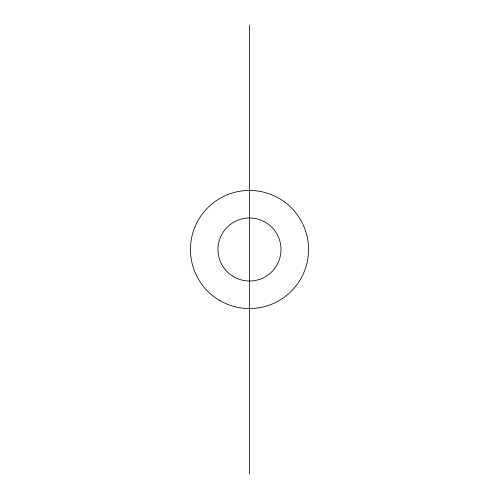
<?xml version="1.0" encoding="UTF-8"?>
<svg xmlns="http://www.w3.org/2000/svg" width="499" height="499" viewBox="0 0 499 499"><rect width="100%" height="100%" fill="white"/><g stroke="black" fill="none" stroke-linecap="round" stroke-linejoin="round"><path stroke-width="0.75" d="M249.5 24.95L249.5 474.05M233.744 276.789A31.512 31.512 0 0 0 281.012 249.5A31.512 31.512 0 0 0 233.744 222.211A31.512 31.512 0 0 0 233.744 276.789M219.972 300.641A59.057 59.057 0 0 0 308.557 249.5A59.057 59.057 0 0 0 219.972 198.359A59.057 59.057 0 0 0 219.972 300.641"/></g></svg>
